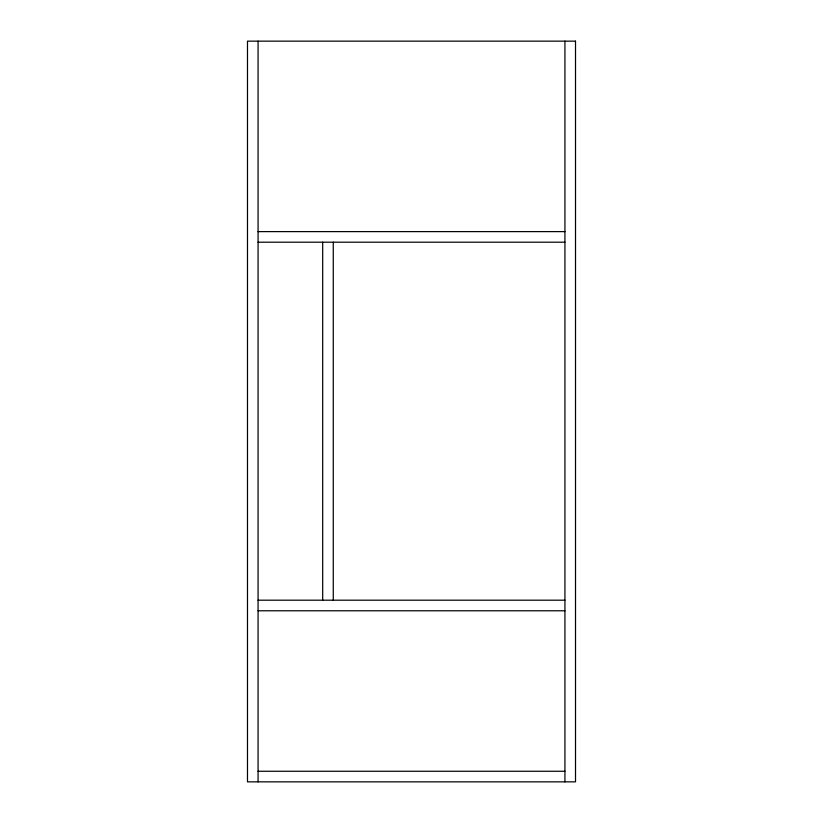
<?xml version="1.0" encoding="UTF-8"?>
<svg xmlns="http://www.w3.org/2000/svg" width="823" height="823" viewBox="0 0 823 823"><rect width="100%" height="100%" fill="white"/><g stroke="black" fill="none" stroke-linecap="round" stroke-linejoin="round"><path stroke-width="1.23" d="M258.072 231.613L564.928 231.613M258.072 242.199L564.928 242.199M258.072 600.193L564.928 600.193M258.072 610.779L564.928 610.779M258.072 771.264L564.928 771.264M564.928 41.15L564.928 781.85M333.264 242.199L333.264 600.193M322.688 242.199L322.688 600.193M258.072 41.15L258.072 781.85M575.514 41.15L247.486 41.15L247.486 781.85L575.514 781.85L575.514 41.15"/></g></svg>
